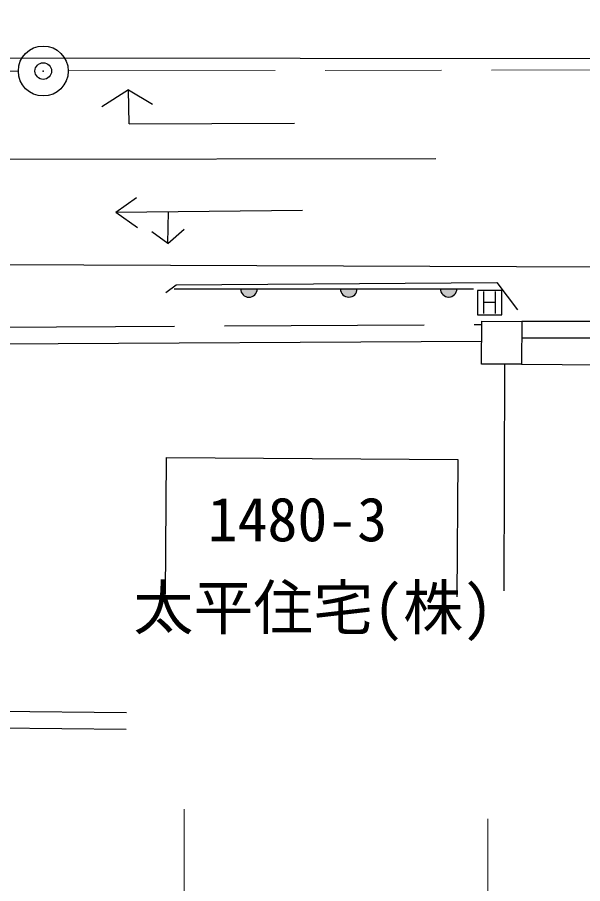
# Model space of a CAD drawing. Units: millimetres, scale not verified. Extents: x -55602354 to 84056675, y -218924267 to 380000.
# Drawn here: x 374596 to 391582, y 249868 to 275883 of the extents above; entities that cross this region are included whole.
import ezdxf
from ezdxf.enums import TextEntityAlignment as Align

# ---------------------------------------------------------------- set-up
doc = ezdxf.new("R2010")
doc.units = ezdxf.units.MM
doc.header["$LTSCALE"] = 1000
doc.header["$PDMODE"] = 32
doc.header["$PDSIZE"] = 500
doc.linetypes.add('CHAIN', pattern=[18.5, 12, -1.5, 3.5, -1.5])
doc.linetypes.add('DASHED', pattern=[7.5, 6, -1.5])
for name, color, linetype, lineweight in [('M-BGD', 7, 'Continuous', 25), ('M-BGD-EXST', 7, 'Continuous', 25), ('M-BMK', 2, 'CHAIN', 13), ('M-BMK-SRVR', 3, 'Continuous', 25), ('M-STR-HTXT', 7, 'Continuous', 13), ('M-STR-STRC', 7, 'Continuous', 25)]:
    doc.layers.add(name, color=color, linetype=linetype, lineweight=lineweight)
doc.layers.add('M-BMK-HTXT', color=7, linetype='Continuous')
doc.layers.add('M-OTRS', color=6, linetype='Continuous')
doc.styles.add('ＭＳ ゴシック', font='')
doc.styles.get('ＭＳ ゴシック').set_extended_font_data('MS Gothic')

msp = doc.modelspace()

# ---------------------------------------------------------------- hatches: boundary and pattern name
at = {"layer": 'M-BGD'}
for points in [[(381805, 267728), (381305, 267728), (381305, 267723), (381305, 267719), (381305, 267715), (381306, 267710), (381306, 267706), (381306, 267702), (381307, 267697), (381308, 267693), (381308, 267689), (381309, 267684), (381310, 267680), (381311, 267676), (381312, 267671), (381313, 267667), (381314, 267663), (381315, 267659), (381316, 267655), (381317, 267650), (381319, 267646), (381320, 267642), (381322, 267638), (381323, 267634), (381325, 267630), (381327, 267626), (381329, 267622), (381330, 267618), (381332, 267614), (381334, 267610), (381337, 267606), (381339, 267603), (381341, 267599), (381343, 267595), (381346, 267592), (381348, 267588), (381350, 267584), (381353, 267581), (381356, 267577), (381358, 267574), (381361, 267570), (381364, 267567), (381367, 267564), (381369, 267560), (381372, 267557), (381375, 267554), (381378, 267551), (381382, 267548), (381385, 267545), (381388, 267542), (381391, 267539), (381395, 267536), (381398, 267533), (381401, 267531), (381405, 267528), (381408, 267525), (381412, 267523), (381415, 267520), (381419, 267518), (381423, 267516), (381427, 267513), (381430, 267511), (381434, 267509), (381438, 267507), (381442, 267505), (381446, 267503), (381450, 267501), (381454, 267499), (381458, 267498), (381462, 267496), (381466, 267494), (381470, 267493), (381474, 267491), (381478, 267490), (381482, 267489), (381486, 267487), (381491, 267486), (381495, 267485), (381499, 267484), (381503, 267483), (381508, 267482), (381512, 267482), (381516, 267481), (381521, 267480), (381525, 267480), (381529, 267479), (381534, 267479), (381538, 267478), (381542, 267478), (381547, 267478), (381551, 267478), (381555, 267478), (381560, 267478), (381564, 267478), (381568, 267478), (381573, 267478), (381577, 267479), (381581, 267479), (381586, 267480), (381590, 267480), (381594, 267481), (381599, 267482), (381603, 267483), (381607, 267483), (381612, 267484), (381616, 267485), (381620, 267486), (381624, 267488), (381628, 267489), (381633, 267490), (381637, 267492), (381641, 267493), (381645, 267495), (381649, 267496), (381653, 267498), (381657, 267500), (381661, 267501), (381665, 267503), (381669, 267505), (381673, 267507), (381676, 267509), (381680, 267511), (381684, 267514), (381688, 267516), (381691, 267518), (381695, 267521), (381699, 267523), (381702, 267526), (381706, 267528), (381709, 267531), (381713, 267534), (381716, 267537), (381719, 267539), (381723, 267542), (381726, 267545), (381729, 267548), (381732, 267551), (381735, 267554), (381738, 267558), (381741, 267561), (381744, 267564), (381747, 267567), (381750, 267571), (381752, 267574), (381755, 267578), (381757, 267581), (381760, 267585), (381762, 267588), (381765, 267592), (381767, 267596), (381769, 267599), (381772, 267603), (381774, 267607), (381776, 267611), (381778, 267615), (381780, 267618), (381782, 267622), (381784, 267626), (381785, 267630), (381787, 267634), (381789, 267638), (381790, 267643), (381792, 267647), (381793, 267651), (381794, 267655), (381795, 267659), (381797, 267663), (381798, 267668), (381799, 267672), (381800, 267676), (381801, 267680), (381801, 267685), (381802, 267689), (381803, 267693), (381803, 267698), (381804, 267702), (381804, 267706), (381804, 267711), (381805, 267715), (381805, 267719), (381805, 267724)], [(384805, 267731), (384305, 267730), (384305, 267726), (384305, 267722), (384305, 267717), (384306, 267713), (384306, 267709), (384306, 267704), (384307, 267700), (384308, 267696), (384308, 267691), (384309, 267687), (384310, 267683), (384311, 267678), (384312, 267674), (384313, 267670), (384314, 267666), (384315, 267661), (384316, 267657), (384317, 267653), (384319, 267649), (384320, 267645), (384322, 267641), (384323, 267637), (384325, 267633), (384327, 267629), (384329, 267625), (384330, 267621), (384332, 267617), (384334, 267613), (384337, 267609), (384339, 267605), (384341, 267602), (384343, 267598), (384346, 267594), (384348, 267591), (384350, 267587), (384353, 267583), (384356, 267580), (384358, 267576), (384361, 267573), (384364, 267570), (384367, 267566), (384369, 267563), (384372, 267560), (384375, 267557), (384378, 267554), (384382, 267551), (384385, 267548), (384388, 267545), (384391, 267542), (384395, 267539), (384398, 267536), (384401, 267533), (384405, 267531), (384408, 267528), (384412, 267526), (384415, 267523), (384419, 267521), (384423, 267518), (384427, 267516), (384430, 267514), (384434, 267512), (384438, 267510), (384442, 267508), (384446, 267506), (384450, 267504), (384454, 267502), (384458, 267500), (384462, 267499), (384466, 267497), (384470, 267496), (384474, 267494), (384478, 267493), (384482, 267491), (384486, 267490), (384491, 267489), (384495, 267488), (384499, 267487), (384503, 267486), (384508, 267485), (384512, 267484), (384516, 267484), (384521, 267483), (384525, 267482), (384529, 267482), (384534, 267481), (384538, 267481), (384542, 267481), (384547, 267481), (384551, 267481), (384555, 267481), (384560, 267481), (384564, 267481), (384568, 267481), (384573, 267481), (384577, 267482), (384581, 267482), (384586, 267482), (384590, 267483), (384594, 267484), (384599, 267484), (384603, 267485), (384607, 267486), (384612, 267487), (384616, 267488), (384620, 267489), (384624, 267490), (384628, 267492), (384633, 267493), (384637, 267494), (384641, 267496), (384645, 267497), (384649, 267499), (384653, 267500), (384657, 267502), (384661, 267504), (384665, 267506), (384669, 267508), (384673, 267510), (384676, 267512), (384680, 267514), (384684, 267516), (384688, 267519), (384691, 267521), (384695, 267523), (384699, 267526), (384702, 267528), (384706, 267531), (384709, 267534), (384713, 267536), (384716, 267539), (384719, 267542), (384723, 267545), (384726, 267548), (384729, 267551), (384732, 267554), (384735, 267557), (384738, 267560), (384741, 267563), (384744, 267567), (384747, 267570), (384750, 267573), (384752, 267577), (384755, 267580), (384757, 267584), (384760, 267587), (384762, 267591), (384765, 267595), (384767, 267598), (384769, 267602), (384772, 267606), (384774, 267610), (384776, 267613), (384778, 267617), (384780, 267621), (384782, 267625), (384784, 267629), (384785, 267633), (384787, 267637), (384789, 267641), (384790, 267645), (384792, 267649), (384793, 267653), (384794, 267658), (384795, 267662), (384797, 267666), (384798, 267670), (384799, 267675), (384800, 267679), (384801, 267683), (384801, 267687), (384802, 267692), (384803, 267696), (384803, 267700), (384804, 267705), (384804, 267709), (384804, 267713), (384805, 267718), (384805, 267722), (384805, 267726)], [(387805, 267733), (387305, 267733), (387305, 267729), (387305, 267724), (387305, 267720), (387306, 267716), (387306, 267711), (387306, 267707), (387307, 267703), (387308, 267698), (387308, 267694), (387309, 267690), (387310, 267685), (387311, 267681), (387312, 267677), (387313, 267672), (387314, 267668), (387315, 267664), (387316, 267660), (387317, 267656), (387319, 267652), (387320, 267647), (387322, 267643), (387323, 267639), (387325, 267635), (387327, 267631), (387329, 267627), (387330, 267623), (387332, 267619), (387334, 267616), (387337, 267612), (387339, 267608), (387341, 267604), (387343, 267601), (387346, 267597), (387348, 267593), (387350, 267590), (387353, 267586), (387356, 267583), (387358, 267579), (387361, 267576), (387364, 267572), (387367, 267569), (387369, 267566), (387372, 267563), (387375, 267559), (387378, 267556), (387382, 267553), (387385, 267550), (387388, 267547), (387391, 267544), (387395, 267542), (387398, 267539), (387401, 267536), (387405, 267533), (387408, 267531), (387412, 267528), (387415, 267526), (387419, 267523), (387423, 267521), (387427, 267519), (387430, 267517), (387434, 267514), (387438, 267512), (387442, 267510), (387446, 267508), (387450, 267507), (387454, 267505), (387458, 267503), (387462, 267501), (387466, 267500), (387470, 267498), (387474, 267497), (387478, 267495), (387482, 267494), (387486, 267493), (387491, 267492), (387495, 267491), (387499, 267490), (387503, 267489), (387508, 267488), (387512, 267487), (387516, 267486), (387521, 267486), (387525, 267485), (387529, 267485), (387534, 267484), (387538, 267484), (387542, 267484), (387547, 267483), (387551, 267483), (387555, 267483), (387560, 267483), (387564, 267483), (387568, 267484), (387573, 267484), (387577, 267484), (387581, 267485), (387586, 267485), (387590, 267486), (387594, 267486), (387599, 267487), (387603, 267488), (387607, 267489), (387612, 267490), (387616, 267491), (387620, 267492), (387624, 267493), (387628, 267494), (387633, 267495), (387637, 267497), (387641, 267498), (387645, 267500), (387649, 267501), (387653, 267503), (387657, 267505), (387661, 267507), (387665, 267509), (387669, 267511), (387673, 267513), (387676, 267515), (387680, 267517), (387684, 267519), (387688, 267521), (387691, 267524), (387695, 267526), (387699, 267529), (387702, 267531), (387706, 267534), (387709, 267536), (387713, 267539), (387716, 267542), (387719, 267545), (387723, 267548), (387726, 267551), (387729, 267554), (387732, 267557), (387735, 267560), (387738, 267563), (387741, 267566), (387744, 267569), (387747, 267573), (387750, 267576), (387752, 267579), (387755, 267583), (387757, 267586), (387760, 267590), (387762, 267594), (387765, 267597), (387767, 267601), (387769, 267605), (387772, 267608), (387774, 267612), (387776, 267616), (387778, 267620), (387780, 267624), (387782, 267628), (387784, 267632), (387785, 267636), (387787, 267640), (387789, 267644), (387790, 267648), (387792, 267652), (387793, 267656), (387794, 267660), (387795, 267664), (387797, 267669), (387798, 267673), (387799, 267677), (387800, 267681), (387801, 267686), (387801, 267690), (387802, 267694), (387803, 267699), (387803, 267703), (387804, 267707), (387804, 267712), (387804, 267716), (387805, 267720), (387805, 267725), (387805, 267729)]]:
    msp.add_hatch(color=256, dxfattribs=at).paths.add_polyline_path(points)
at = {"layer": 'M-STR-STRC'}
msp.add_hatch(color=256, dxfattribs=at).paths.add_polyline_path([(-55594916, -215317041, 1), (-55594610, -215317070, 1), (-55594305, -215317098, 1), (-55580797, -215307366, 0.41421), (-55580889, -215307431, 0.41421), (-55580745, -215307064, 0.41421), (-55580837, -215307129, 0.41421), (-55580692, -215306761, 0.41421), (-55580785, -215306827, 0.41421), (-55566345, -215305448, 1), (-55566384, -215305752, 1), (-55566423, -215306056, 1), (-55597548, -215332337, 0.41421), (-55597635, -215332409, 0.41421), (-55597517, -215332032, 0.41421), (-55597604, -215332103, 0.41421), (-55597486, -215331727, 0.41421), (-55597573, -215331798, 0.41421), (-55585677, -215342470, 0.41421), (-55585743, -215342562, 0.41421), (-55585726, -215342167, 0.41421), (-55585792, -215342259, 0.41421), (-55585774, -215341865, 0.41421), (-55585841, -215341956, 0.41421), (-55571762, -215344566, 1), (-55571732, -215344261, 1), (-55571703, -215343956, 1), (-55559075, -215335789, 1), (-55559380, -215335758, 1), (-55559685, -215335727, 1), (-55555688, -215322973, 1), (-55555727, -215323277, 1), (-55555767, -215323581, 1), (-55393271, -215354691, 1), (-55393233, -215354387, 1), (-55393196, -215354083, 1), (-55410449, -215351682, 1), (-55410411, -215351378, 1), (-55410374, -215351073, 1), (-55407336, -215338454, 1), (-55407557, -215338427, 1), (-55407777, -215338399, 1), (-55271677, -215370690, 1), (-55271982, -215370659, 1), (-55272287, -215370628, 1), (-55266346, -215358322, 1), (-55266377, -215358627, 1), (-55266407, -215358932, 1), (-55289179, -215367259, 1), (-55289140, -215366955, 1), (-55289100, -215366651, 1), (571140, 349427, -0.39598), (571140, 349427), (571140, 348155), (571851, 348154), (573112, 350484, 0.38568), (573112, 350484)])

# ---------------------------------------------------------------- linework, layer by layer
at = {"layer": 'M-BGD'}
for p, q in [((379061, 267618), (379371, 267851)), ((379305, 267726), (380805, 267727)), ((379371, 267851), (389005, 267918)), ((380805, 267727), (382305, 267729)), ((382305, 267729), (383805, 267730)), ((383805, 267730), (385305, 267731)), ((385305, 267731), (386805, 267733)), ((386805, 267733), (388305, 267734)), ((389005, 267918), (389626, 267097)), ((388540, 265469), (388547, 266758)), ((388547, 266758), (389750, 266752)), ((389750, 266752), (389743, 265463)), ((373323, 266074), (388549, 266156)), ((408045, 266201), (389749, 266252)), ((389743, 265463), (388540, 265469))]:
    msp.add_line(p, q, dxfattribs=at)
at = {"layer": 'M-BGD', "linetype": 'DASHED'}
for p, q in [((373320, 266574), (388546, 266656)), ((408047, 266701), (389750, 266752)), ((365690, 255128), (377876, 255007)), ((365622, 254628), (377871, 254507))]:
    msp.add_line(p, q, dxfattribs=at)
at = {"layer": 'M-BGD'}
for centre in [(381555, 267728), (384555, 267731), (387555, 267733)]:
    msp.add_arc(centre, 250, 180.0508, 0.0508, dxfattribs=at)
at = {"layer": 'M-BGD-EXST'}
for p, q in [((389150, 267684), (388418, 267684)), ((388418, 267684), (388418, 266953)), ((388601, 267648), (388601, 266989)), ((388967, 266989), (388967, 267648)), ((389150, 266953), (389150, 267684)), ((388967, 267318), (388601, 267318)), ((388418, 266953), (389150, 266953))]:
    msp.add_line(p, q, dxfattribs=at)
at = {"layer": 'M-BMK'}
for p, q in [((474842, 274459), (376127, 274273)), ((374627, 274270), (310811, 274129))]:
    msp.add_line(p, q, dxfattribs=at)
at = {"layer": 'M-BMK-SRVR'}
msp.add_circle((375377, 274271), 750, dxfattribs=at)
at = {"layer": 'M-OTRS'}
msp.add_point((375377, 274271), dxfattribs=at)
at = {"layer": 'M-STR-HTXT'}
for p, q in [((379609, 252106), (379609, 240572)), ((388733, 251817), (388733, 240572))]:
    msp.add_line(p, q, dxfattribs=at)
at = {"layer": 'M-STR-STRC'}
for p, q in [((357919, 274675), (397202, 274643)), ((377938, 273709), (377131, 273194)), ((377959, 272686), (377938, 273709)), ((377938, 273709), (378655, 273271)), ((377959, 272686), (382920, 272707)), ((358599, 271603), (387165, 271643)), ((377558, 270035), (378180, 270469)), ((377558, 270035), (383164, 270092)), ((379122, 269093), (379140, 270051)), ((377558, 270035), (378208, 269573)), ((379122, 269093), (379612, 269517)), ((379122, 269093), (378642, 269442)), ((357919, 268513), (417655, 268308)), ((389223, 258666), (389243, 265465)), ((389743, 265463), (401655, 265382)), ((379048, 258547), (379077, 262667)), ((379077, 262667), (387829, 262605)), ((387829, 262605), (387800, 258485))]:
    msp.add_line(p, q, dxfattribs=at)

# ---------------------------------------------------------------- texts
at = {"layer": 'M-BMK-HTXT', "style": 'ＭＳ ゴシック'}
for s, p in [('1480-3', (380317, 259753)), ('太平住宅(株)', (378087, 257105))]:
    msp.add_text(s, height=1320, dxfattribs=at).set_placement(p, align=Align.BOTTOM_LEFT)

doc.saveas('drawing.dxf')
